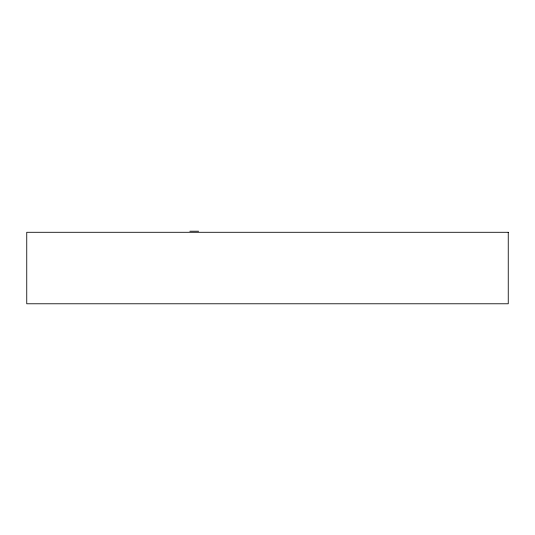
<?xml version="1.0" encoding="UTF-8"?>
<svg xmlns="http://www.w3.org/2000/svg" width="535" height="535" viewBox="0 0 535 535"><rect width="100%" height="100%" fill="white"/><g stroke="black" fill="none" stroke-linecap="round" stroke-linejoin="round"><path stroke-width="0.8" d="M189.838 231.22L198.619 231.22M508.25 232.29L26.75 232.29L26.75 303.78L508.25 303.78L508.25 232.29"/></g></svg>
